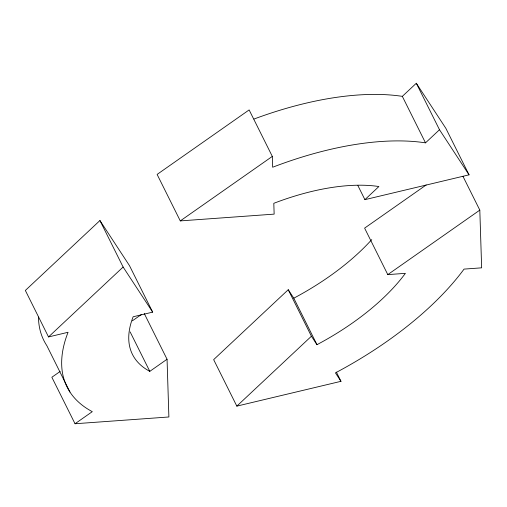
<?xml version="1.0" encoding="UTF-8"?>
<svg xmlns="http://www.w3.org/2000/svg" width="507" height="507" viewBox="0 0 507 507"><rect width="100%" height="100%" fill="white"/><g stroke="black" fill="none" stroke-linecap="round" stroke-linejoin="round"><path stroke-width="0.76" d="M144.229 313.472L167.057 359.254L149.799 371.352A160.763 73.737 -26.5 0 1 133.138 316.78L152.67 312.128L129.488 265.643L99.936 220.539L25.35 290.454L48.526 336.94L68.052 332.288A233.835 107.25 -26.5 0 0 92.287 411.659L75.03 423.751L51.853 377.265L60.162 371.441M48.526 336.94L123.119 267.031L99.936 220.539M253.994 119.037A233.835 107.25 -26.5 0 1 402.33 96.355L416.31 83.249L445.862 128.347L469.045 174.839L364.907 199.65L357.879 185.562M364.907 199.65L378.887 186.538A160.763 73.737 -26.5 0 0 273.805 203.307L274.148 214.125L180.289 220.906L157.113 174.421L249.133 109.924L272.316 156.41L272.658 167.234A233.835 107.25 -26.5 0 1 425.506 142.847L439.493 129.735L416.31 83.249M426.178 184.973L364.609 228.125L387.792 274.617L405.391 273.343A160.763 73.737 -26.5 0 1 316.964 344.678L293.787 298.186L288.242 289.731L213.656 359.64L236.832 406.132L340.977 381.321L336.407 372.163M236.832 406.132L311.425 336.223L288.242 289.731M180.289 220.906L272.316 156.41M132.371 320.83L141.32 314.555M387.792 274.617L479.812 210.12L462.954 176.309M75.03 423.751L168.888 416.976L167.057 359.254M439.493 129.735L469.045 174.839M311.425 336.223L316.964 344.678M340.977 381.321L335.431 372.867A233.835 107.25 -26.5 0 0 464.051 269.103L481.65 267.835L479.812 210.12M123.119 267.031L152.67 312.128M402.33 96.355L425.506 142.847M130.134 331.901L149.799 371.352M69.96 392.044L46.777 345.552A233.835 107.25 -26.5 0 1 38.481 317.084M371.758 239.596A160.763 73.737 -26.5 0 1 293.787 298.186"/></g></svg>
